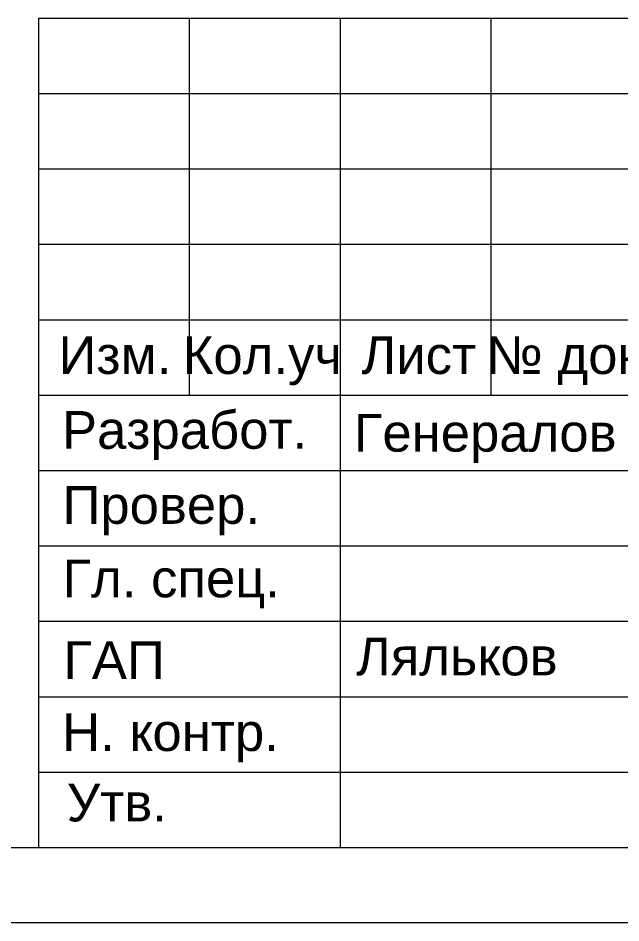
# Model space of a CAD drawing. Header units: metres. Extents: x 315 to 494, y -91 to 12.
# Drawn here: x 472.71 to 476.71, y -79.45 to -73.45 of the extents above; entities that cross this region are included whole.
import ezdxf
from ezdxf.enums import TextEntityAlignment as Align

# ---------------------------------------------------------------- set-up
doc = ezdxf.new("R2010")
doc.units = ezdxf.units.M
doc.header["$MEASUREMENT"] = 0
doc.layers.add('Level 50', color=7, linetype='Continuous', lineweight=0)
doc.layers.add('Level 63', color=7, linetype='Continuous', lineweight=0)
doc.styles.add('Style-Arial', font='arial.ttf')

# ---------------------------------------------------------------- blocks, each defined once
blk = doc.blocks.new('*U47')
at = {"layer": 'Level 50', "color": 7, "linetype": 'Continuous', "lineweight": 13}
blk.add_line((-18.9261, -14), (20.0128, -14), dxfattribs=at)
at = {"layer": 'Level 50', "color": 7, "linetype": 'Continuous', "lineweight": 0}
blk.add_line((20.5128, -14.5), (-20.4872, -14.5), dxfattribs=at)
at = {"layer": 'Level 63', "color": 7, "linetype": 'Continuous', "lineweight": 13}
for p, q in [((1.5128, -8.5), (20.0128, -8.5)), ((1.5128, -8.5), (1.5128, -14)), ((2.5128, -8.5), (2.5128, -11)), ((3.5128, -8.5), (3.5128, -14)), ((4.5128, -8.5), (4.5128, -11)), ((1.5128, -10.5), (8.0128, -10.5)), ((1.5128, -11), (8.0128, -11))]:
    blk.add_line(p, q, dxfattribs=at)
at = {"layer": 'Level 63', "color": 7, "linetype": 'Continuous', "lineweight": 0}
for p, q in [((1.5128, -9), (8.0128, -9)), ((1.5128, -9.5), (8.0128, -9.5)), ((1.5128, -10), (8.0128, -10)), ((1.5128, -11.5), (8.0128, -11.5)), ((1.5128, -12), (8.0128, -12)), ((1.5128, -12.5), (8.0128, -12.5)), ((1.5128, -13), (8.0128, -13)), ((1.5128, -13.5), (8.0128, -13.5))]:
    blk.add_line(p, q, dxfattribs=at)
at = {"layer": 'Level 63', "color": 7, "linetype": 'Continuous', "lineweight": 0, "style": 'Style-Arial'}
for s, p in [('Изм.', (2.0198, -10.735)), ('Кол.уч', (2.9972, -10.735)), ('Лист', (4.0356, -10.735)), ('№ док', (4.9945, -10.735)), ('Разработ.', (2.4817, -11.2309)), ('Провер.', (2.3271, -11.7287)), ('Гл. спец.', (2.3934, -12.2159)), ('ГАП', (2.014, -12.7574)), ('Н. контр.', (2.3883, -13.235)), ('Утв.', (2.0323, -13.7018))]:
    blk.add_text(s, height=0.25, dxfattribs=at).set_placement(p, align=Align.MIDDLE_CENTER)

msp = doc.modelspace()

# ---------------------------------------------------------------- block references
at = {"layer": 'Level 50', "color": 7, "linetype": 'Continuous', "lineweight": 13}
msp.add_blockref('*U47', (471.33048831, -64.95302044), dxfattribs=at)

# ---------------------------------------------------------------- texts
at = {"color": 7, "linetype": 'Continuous', "lineweight": 0, "style": 'Style-Arial'}
msp.add_text('Генералов', height=0.25, dxfattribs=at).set_placement((475.80622627, -76.07792252), align=Align.TOP_CENTER)
at = {"color": 7, "lineweight": 13, "style": 'Style-Arial'}
msp.add_text('Ляльков', height=0.25, dxfattribs=at).set_placement((474.94984211, -77.56173432), align=Align.TOP_LEFT)

doc.saveas('drawing.dxf')
